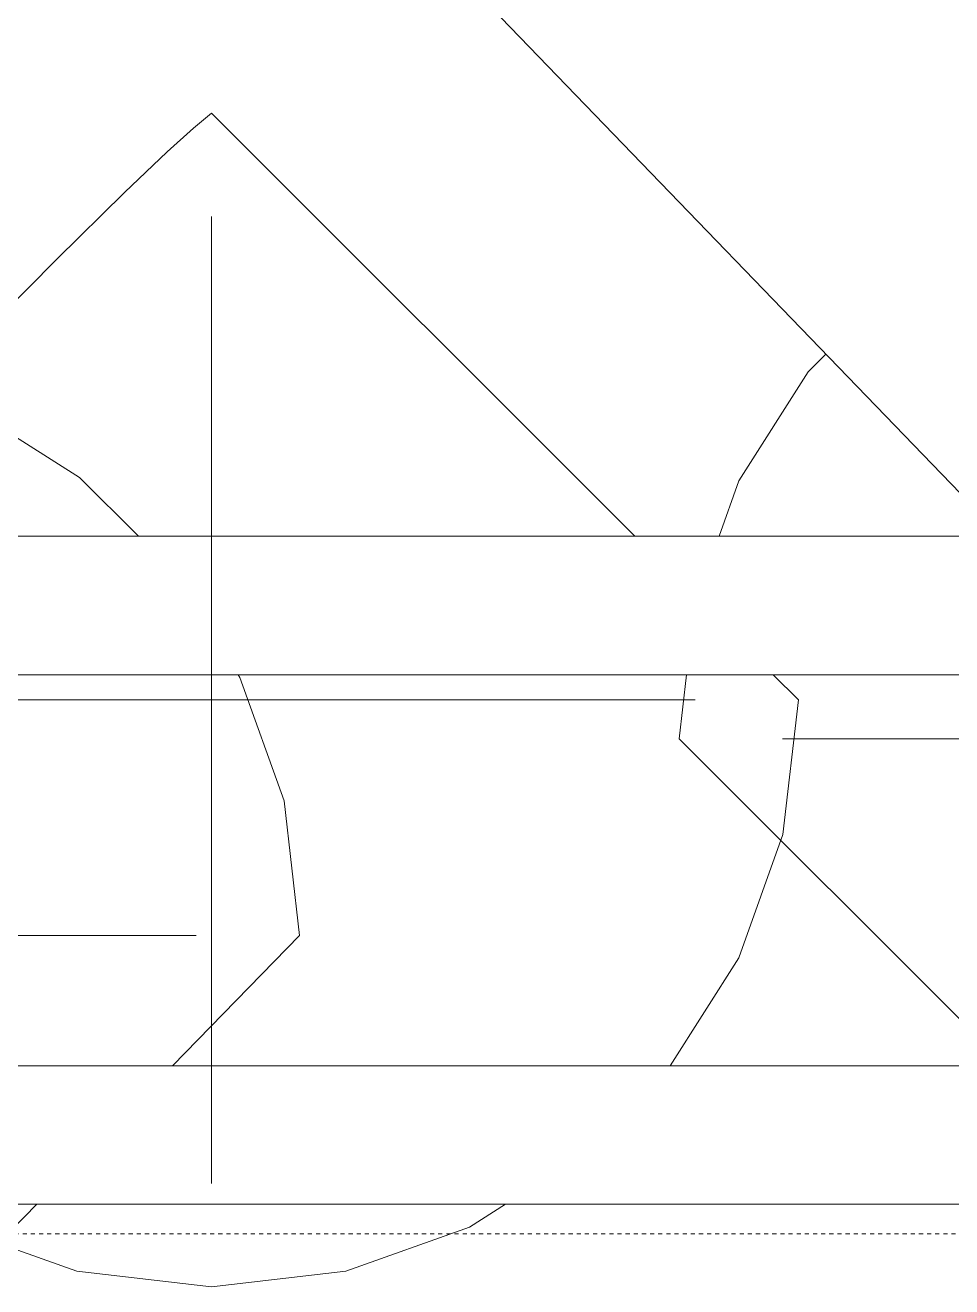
# Model space of a CAD drawing. Header units: inches. Extents: x -4010 to -1814, y 9846 to 12241.
# Drawn here: x -2350.94 to -2322.51, y 11151.8 to 11190.53 of the extents above; entities that cross this region are included whole.
import ezdxf

# ---------------------------------------------------------------- set-up
doc = ezdxf.new("R2010")
doc.units = ezdxf.units.IN
doc.header["$MEASUREMENT"] = 0
doc.linetypes.add('Aligning Line 1_8_', pattern=[0.25, 0.125, -0.125])
for name, color, linetype, lineweight in [('0-1', 7, 'Continuous', 5), ('0-2', 7, 'Continuous', 9), ('A-DETL-GENF-1', 253, 'Continuous', 9), ('A-WALL-1', 7, 'Continuous', 9), ('G-ANNO-SYMB-1', 147, 'Aligning Line 1_8_', 9), ('I-FURN', 30, 'Continuous', 9)]:
    doc.layers.add(name, color=color, linetype=linetype, lineweight=lineweight)

# ---------------------------------------------------------------- blocks, each defined once
blk = doc.blocks.new('Outdoor Table01 - 02ZUTB01_dwg-V3-UNIT PLANS - 1ST FLOOR')
at = {"layer": 'I-FURN'}
blk.add_line((-37.467, 16.263), (-15.637, 38.891), dxfattribs=at)
blk = doc.blocks.new('Outdoor Table01 - Outdoor Table01-V4-UNIT PLANS - 1ST FLOOR')
at = {"extrusion": (0, 0, -1), "zscale": -1, "rotation": 180}
blk.add_blockref('Outdoor Table01 - 02ZUTB01_dwg-V3-UNIT PLANS - 1ST FLOOR', (0, 0), dxfattribs=at)
blk = doc.blocks.new('switchgrass 26764 - switchgrass 26764-2223791-UNIT PLANS - 1ST FLOOR')
at = {"layer": 'A-DETL-GENF-1'}
for p, q in [((-14.053, 11.263), (-13.508, 11.808)), ((-16.181, 7.918), (-14.053, 11.263)), ((-16.789, 6.217), (-16.181, 7.918)), ((-18.013, 0), (-17.786, 1.967)), ((-18.013, 0), (-7.98, -10.033)), ((-11.501, 0), (-12.351, 0)), ((-12.351, 0), (-12.043, 0)), ((-12.043, 0), (-11.232, 0)), ((-10.527, 0), (-11.501, 0)), ((-11.232, 0), (-10.088, 0)), ((-9.507, 0), (-10.527, 0)), ((-10.088, 0), (-8.78, 0)), ((-14.405, 0), (-14.839, 0)), ((-14.839, 0), (-14.458, 0)), ((-14.458, 0), (-13.454, 0)), ((-13.828, 0), (-14.405, 0)), ((-10.265, 0), (-14.289, 0)), ((-14.289, 0), (-13.936, 0)), ((-13.936, 0), (-13.61, 0)), ((-13.378, 0), (-13.828, 0)), ((-13.61, 0), (-13.295, 0)), ((-13.454, 0), (-12.037, 0)), ((-12.844, 0), (-13.378, 0)), ((-13.295, 0), (-12.976, 0)), ((-12.976, 0), (-11.829, 0)), ((-12.667, 0), (-12.957, 0)), ((-12.957, 0), (-12.8, 0)), ((-12.246, 0), (-12.844, 0)), ((-12.8, 0), (-12.372, 0)), ((-10.496, 0), (-12.667, 0)), ((-12.372, 0), (-11.733, 0)), ((-11.603, 0), (-12.246, 0)), ((-12.037, 0), (-10.417, 0)), ((-11.829, 0), (-11.54, 0)), ((-11.654, 0), (-11.799, 0)), ((-11.799, 0), (-10.933, 0)), ((-11.733, 0), (-10.947, 0)), ((-9.048, 0), (-11.654, 0)), ((-10.348, 0), (-11.631, 0)), ((-11.631, 0), (-11.52, 0)), ((-10.933, 0), (-11.603, 0)), ((-11.54, 0), (-10.978, 0)), ((-11.52, 0), (-11.214, 0)), ((-11.214, 0), (-10.758, 0)), ((-10.978, 0), (-10.483, 0)), ((-10.947, 0), (-10.076, 0)), ((-10.758, 0), (-10.197, 0)), ((-7.456, 0), (-10.496, 0)), ((-10.483, 0), (-8.324, 0)), ((-10.417, 0), (-8.805, 0)), ((-9.308, 0), (-10.348, 0)), ((-9.868, 0), (-10.265, 0)), ((-10.206, 0), (-10.221, 0)), ((-10.221, 0), (-10.153, 0)), ((-8.491, 0), (-10.206, 0)), ((-10.197, 0), (-9.575, 0)), ((-10.153, 0), (-9.631, 0)), ((-10.076, 0), (-9.181, 0)), ((-9.488, 0), (-9.868, 0))]:
    blk.add_line(p, q, dxfattribs=at)
blk = doc.blocks.new('switchgrass 26764 - switchgrass 26764-V24-UNIT PLANS - 1ST FLOOR')
at = {"layer": 'A-DETL-GENF-1'}
for p, q in [((-4.127, 17.537), (0, 18.013)), ((0, 18.013), (4.127, 17.537)), ((-7.918, 16.181), (-4.127, 17.537)), ((4.127, 17.537), (7.918, 16.181)), ((-9.022, 15.478), (-7.918, 16.181)), ((0, 14.405), (0, 14.839)), ((0, 14.839), (0, 14.458)), ((0, 14.458), (0, 13.454)), ((0, 13.828), (0, 14.405)), ((0, 10.265), (0, 14.289)), ((0, 14.289), (0, 13.936)), ((0, 13.936), (0, 13.61)), ((0, 13.378), (0, 13.828)), ((0, 13.61), (0, 13.295)), ((0, 13.454), (0, 12.037)), ((0, 12.844), (0, 13.378)), ((0, 13.295), (0, 12.976)), ((0, 12.976), (0, 11.829)), ((0, 12.667), (0, 12.957)), ((0, 12.957), (0, 12.8)), ((0, 12.246), (0, 12.844)), ((0, 12.8), (0, 12.372)), ((0, 10.496), (0, 12.667)), ((0, 12.372), (0, 11.733)), ((0, 11.501), (0, 12.351)), ((0, 12.351), (0, 12.043)), ((0, 11.603), (0, 12.246)), ((0, 12.043), (0, 11.232)), ((0, 12.037), (0, 10.417)), ((0, 11.829), (0, 11.54)), ((0, 11.654), (0, 11.799)), ((0, 11.799), (0, 10.933)), ((0, 11.733), (0, 10.947)), ((0, 9.048), (0, 11.654)), ((0, 10.348), (0, 11.631)), ((0, 11.631), (0, 11.52)), ((0, 10.933), (0, 11.603)), ((0, 11.54), (0, 10.978)), ((0, 11.52), (0, 11.214)), ((0, 10.527), (0, 11.501)), ((0, 11.232), (0, 10.088)), ((-16.181, 7.918), (-14.075, 11.228)), ((0, 11.214), (0, 10.758)), ((0, 10.978), (0, 10.483)), ((0, 10.947), (0, 10.076)), ((0, 10.758), (0, 10.197)), ((0, 9.507), (0, 10.527)), ((0, 7.456), (0, 10.496)), ((0, 10.483), (0, 8.324)), ((0, 10.417), (0, 8.805)), ((0, 9.308), (0, 10.348)), ((0, 9.868), (0, 10.265)), ((0, 10.206), (0, 10.221)), ((0, 10.221), (0, 10.153)), ((0, 8.491), (0, 10.206)), ((0, 10.197), (0, 9.575)), ((0, 10.153), (0, 9.631)), ((0, 10.088), (0, 8.78)), ((0, 10.076), (0, 9.181)), ((0, 9.488), (0, 9.868)), ((0, 9.631), (0, 9.193)), ((0, 9.575), (0, 8.936)), ((0, 8.519), (0, 9.507)), ((0, 8.414), (0, 9.488)), ((0, 8.493), (0, 9.308)), ((0, 9.193), (0, 9.145)), ((0, 9.181), (0, 8.324)), ((0, 9.145), (0, 8.98)), ((0, 8.324), (0, 9.048)), ((0, 8.98), (0, 8.084)), ((0, 8.936), (0, 8.324)), ((0, 8.805), (0, 7.41)), ((0, 8.78), (0, 7.479)), ((0, 7.639), (0, 8.519)), ((0, 7.888), (0, 8.493)), ((0, 7.298), (0, 8.491)), ((0, 8.185), (0, 8.469)), ((0, 8.469), (0, 8.464)), ((0, 8.464), (0, 6.519)), ((0, 8.324), (0, 8.414)), ((0, 8.324), (0, 7.166)), ((0, 5.443), (0, 8.185)), ((-17.537, 4.127), (-16.181, 7.918)), ((0, 8.084), (0, 7.456)), ((0, 7.476), (0, 7.888)), ((0, 6.947), (0, 7.639)), ((0, 4.415), (0, 7.6)), ((0, 7.6), (0, 7.525)), ((0, 7.525), (0, 7.312)), ((0, 7.479), (0, 6.354)), ((0, 7.166), (0, 7.476)), ((0, 7.41), (0, 6.442)), ((0, 7.312), (0, 6.981)), ((0, 6.531), (0, 7.298)), ((0, 6.981), (0, 6.55)), ((0, 6.519), (0, 6.947)), ((0, 6.55), (0, 6.038)), ((0, 6.098), (0, 6.531)), ((0, 6.442), (0, 4.415)), ((0, 6.354), (0, 5.574)), ((0, 5.858), (0, 6.098)), ((0, 6.038), (0, 5.465)), ((0, 5.764), (0, 5.863)), ((0, 5.863), (0, 5.858)), ((0, 5.639), (0, 5.764)), ((0, 5.217), (0, 5.639)), ((0, 5.574), (0, 4.37)), ((0, 5.465), (0, 4.85)), ((0, 5.284), (0, 5.443)), ((0, 4.831), (0, 5.284)), ((0, 5.093), (0, 5.217)), ((0, 4.995), (0, 5.093)), ((0, 5.002), (0, 5.012)), ((0, 5.012), (0, 5)), ((0, 4.97), (0, 5.002)), ((0, 5), (0, 4.995)), ((0, 4.907), (0, 4.97)), ((0, 4.807), (0, 4.907)), ((0, 4.85), (0, 4.831)), ((0, 4.66), (0, 4.807)), ((0, -0.772), (0, 4.66)), ((0, 4.37), (0, 3.547)), ((-18.013, 0), (-17.537, 4.127)), ((0, 3.547), (0, 2.873)), ((0, 2.873), (0, 2.332)), ((0, 2.332), (0, 1.901)), ((0, 1.901), (0, 1.086)), ((0, 1.086), (0, 0.615)), ((0, 0.654), (0, 0.666)), ((0, 0.666), (0, 0.666)), ((0, 0.666), (0, 0.651)), ((0, 0.631), (0, 0.654)), ((0, 0.651), (0, 0.362)), ((0, 0.598), (0, 0.631)), ((0, 0.615), (0, 0.354)), ((0, 0.556), (0, 0.598)), ((0, 0.507), (0, 0.556)), ((0, 0.354), (0, 0.507)), ((-11.501, 0), (-12.351, 0)), ((-12.351, 0), (-12.043, 0)), ((-12.043, 0), (-11.232, 0)), ((-10.527, 0), (-11.501, 0)), ((-11.232, 0), (-10.088, 0)), ((-9.507, 0), (-10.527, 0)), ((-10.088, 0), (-8.78, 0)), ((-8.519, 0), (-9.507, 0)), ((-8.78, 0), (-7.479, 0)), ((-7.639, 0), (-8.519, 0)), ((-8.464, 0), (-6.519, 0)), ((-6.947, 0), (-7.639, 0)), ((-7.479, 0), (-6.354, 0)), ((-6.519, 0), (-6.947, 0)), ((-6.354, 0), (-5.574, 0)), ((-5.574, 0), (-4.37, 0)), ((-4.37, 0), (-3.547, 0)), ((-3.547, 0), (-2.873, 0)), ((-0.654, 0), (-0.666, 0)), ((-0.666, 0), (-0.666, 0)), ((-0.666, 0), (-0.651, 0)), ((-0.631, 0), (-0.654, 0)), ((-0.651, 0), (-0.362, 0)), ((-0.598, 0), (-0.631, 0)), ((-0.556, 0), (-0.598, 0)), ((-0.507, 0), (-0.556, 0)), ((-0.354, 0), (-0.507, 0)), ((1.375, 0), (-0.362, 0)), ((0, -1.375), (0, 0.362)), ((-18.013, 0), (-17.241, -0.772)), ((-14.405, 0), (-14.839, 0)), ((-14.839, 0), (-14.458, 0)), ((-14.458, 0), (-13.454, 0)), ((-13.828, 0), (-14.405, 0)), ((-10.265, 0), (-14.289, 0)), ((-14.289, 0), (-13.936, 0)), ((-13.936, 0), (-13.61, 0)), ((-13.378, 0), (-13.828, 0)), ((-13.61, 0), (-13.295, 0)), ((-13.454, 0), (-12.037, 0)), ((-12.844, 0), (-13.378, 0)), ((-13.295, 0), (-12.976, 0)), ((-12.976, 0), (-11.829, 0)), ((-12.667, 0), (-12.957, 0)), ((-12.957, 0), (-12.8, 0)), ((-12.246, 0), (-12.844, 0)), ((-12.8, 0), (-12.372, 0)), ((-10.496, 0), (-12.667, 0)), ((-12.372, 0), (-11.733, 0)), ((-11.603, 0), (-12.246, 0)), ((-12.037, 0), (-10.417, 0)), ((-11.829, 0), (-11.54, 0)), ((-11.654, 0), (-11.799, 0)), ((-11.799, 0), (-10.933, 0)), ((-11.733, 0), (-10.947, 0)), ((-9.048, 0), (-11.654, 0)), ((-10.348, 0), (-11.631, 0)), ((-11.631, 0), (-11.52, 0)), ((-10.933, 0), (-11.603, 0)), ((-11.54, 0), (-10.978, 0)), ((-11.52, 0), (-11.214, 0)), ((-11.214, 0), (-10.758, 0)), ((-10.978, 0), (-10.483, 0)), ((-10.947, 0), (-10.076, 0)), ((-10.758, 0), (-10.197, 0)), ((-7.456, 0), (-10.496, 0)), ((-10.483, 0), (-8.324, 0)), ((-10.417, 0), (-8.805, 0)), ((-9.308, 0), (-10.348, 0)), ((-9.868, 0), (-10.265, 0)), ((-10.206, 0), (-10.221, 0)), ((-10.221, 0), (-10.153, 0)), ((-8.491, 0), (-10.206, 0)), ((-10.197, 0), (-9.575, 0)), ((-10.153, 0), (-9.631, 0)), ((-10.076, 0), (-9.181, 0)), ((-9.488, 0), (-9.868, 0)), ((-9.631, 0), (-9.193, 0)), ((-9.575, 0), (-8.936, 0)), ((-8.414, 0), (-9.488, 0)), ((-8.493, 0), (-9.308, 0)), ((-9.193, 0), (-9.145, 0)), ((-9.181, 0), (-8.324, 0)), ((-9.145, 0), (-8.98, 0)), ((-8.324, 0), (-9.048, 0)), ((-8.98, 0), (-8.084, 0)), ((-8.936, 0), (-8.324, 0)), ((-8.805, 0), (-7.41, 0)), ((-7.888, 0), (-8.493, 0)), ((-7.298, 0), (-8.491, 0)), ((-8.185, 0), (-8.469, 0)), ((-8.469, 0), (-8.464, 0)), ((-8.324, 0), (-8.414, 0)), ((-8.324, 0), (-7.166, 0)), ((-5.443, 0), (-8.185, 0)), ((-8.084, 0), (-7.456, 0)), ((-7.476, 0), (-7.888, 0)), ((-4.415, 0), (-7.6, 0)), ((-7.6, 0), (-7.525, 0)), ((-7.525, 0), (-7.312, 0)), ((-7.166, 0), (-7.476, 0)), ((-7.41, 0), (-6.442, 0)), ((-7.312, 0), (-6.981, 0)), ((-6.531, 0), (-7.298, 0)), ((-6.981, 0), (-6.55, 0)), ((-6.55, 0), (-6.038, 0)), ((-6.098, 0), (-6.531, 0)), ((-6.442, 0), (-4.415, 0)), ((-5.858, 0), (-6.098, 0)), ((-6.038, 0), (-5.465, 0)), ((-5.764, 0), (-5.863, 0)), ((-5.863, 0), (-5.858, 0)), ((-5.639, 0), (-5.764, 0)), ((-5.217, 0), (-5.639, 0)), ((-5.465, 0), (-4.85, 0)), ((-5.284, 0), (-5.443, 0)), ((-4.831, 0), (-5.284, 0)), ((-5.093, 0), (-5.217, 0)), ((-4.995, 0), (-5.093, 0)), ((-5.002, 0), (-5.012, 0)), ((-5.012, 0), (-5, 0)), ((-4.97, 0), (-5.002, 0)), ((-5, 0), (-4.995, 0)), ((-4.907, 0), (-4.97, 0)), ((-4.807, 0), (-4.907, 0)), ((-4.85, 0), (-4.831, 0)), ((-4.66, 0), (-4.807, 0)), ((3.367, 0), (-4.66, 0)), ((-2.873, 0), (-2.332, 0)), ((-2.332, 0), (-1.901, 0)), ((-1.901, 0), (-1.086, 0)), ((-1.086, 0), (-0.615, 0)), ((-0.615, 0), (-0.354, 0)), ((1.375, 0), (1.427, 0)), ((1.427, 0), (1.494, 0)), ((1.494, 0), (1.57, 0)), ((1.57, 0), (1.648, 0)), ((1.648, 0), (1.718, 0)), ((1.718, 0), (1.775, 0)), ((1.775, 0), (1.81, 0)), ((1.81, 0), (3.113, 0)), ((3.113, 0), (3.692, 0)), ((3.547, 0), (3.257, 0)), ((3.257, 0), (3.547, 0)), ((3.484, 0), (3.367, 0)), ((3.564, 0), (3.484, 0)), ((4.883, 0), (3.547, 0)), ((3.547, 0), (3.606, 0)), ((3.615, 0), (3.564, 0)), ((3.606, 0), (3.694, 0)), ((3.641, 0), (3.615, 0)), ((3.937, 0), (3.641, 0)), ((3.692, 0), (5.574, 0)), ((3.694, 0), (3.799, 0)), ((3.799, 0), (3.907, 0)), ((3.907, 0), (4.006, 0)), ((4.524, 0), (3.937, 0)), ((4.006, 0), (4.083, 0)), ((4.083, 0), (4.126, 0)), ((4.126, 0), (4.345, 0)), ((4.309, 0), (4.282, 0)), ((4.282, 0), (4.335, 0)), ((4.737, 0), (4.309, 0)), ((4.335, 0), (4.886, 0)), ((4.345, 0), (4.936, 0)), ((5.517, 0), (4.524, 0)), ((5.51, 0), (4.737, 0)), ((4.995, 0), (4.883, 0)), ((4.886, 0), (4.995, 0)), ((4.936, 0), (5.803, 0)), ((7.89, 0), (5.429, 0)), ((5.429, 0), (6.539, 0)), ((5.574, 0), (5.51, 0)), ((7.014, 0), (5.517, 0)), ((0, -1.375), (0, -1.427)), ((0, -1.427), (0, -1.494)), ((0, -1.494), (0, -1.57)), ((0, -1.57), (0, -1.648)), ((0, -1.648), (0, -1.718)), ((0, -1.718), (0, -1.775)), ((0, -1.775), (0, -1.81)), ((0, -1.81), (0, -3.113)), ((0, -3.113), (0, -3.692)), ((0, -3.547), (0, -3.257)), ((0, -3.257), (0, -3.547)), ((0, -4.883), (0, -3.547)), ((0, -3.547), (0, -3.606)), ((0, -3.606), (0, -3.694)), ((0, -3.937), (0, -3.667)), ((0, -3.692), (0, -5.574)), ((0, -3.694), (0, -3.799)), ((0, -3.799), (0, -3.907)), ((0, -3.907), (0, -4.006)), ((0, -4.524), (0, -3.937)), ((0, -4.006), (0, -4.083)), ((0, -4.083), (0, -4.126)), ((0, -4.126), (0, -4.345)), ((0, -4.309), (0, -4.282)), ((0, -4.282), (0, -4.335)), ((0, -4.737), (0, -4.309)), ((0, -4.335), (0, -4.886)), ((0, -4.345), (0, -4.936)), ((0, -5.517), (0, -4.524)), ((-12.991, -5.022), (0, -18.013)), ((0, -5.51), (0, -4.737)), ((0, -4.995), (0, -4.883)), ((0, -4.886), (0, -4.995)), ((0, -4.936), (0, -5.803)), ((0, -7.89), (0, -5.429)), ((0, -5.429), (0, -6.539)), ((0, -5.574), (0, -5.51)), ((0, -7.014), (0, -5.517)), ((0, -5.803), (0, -6.846)), ((0, -6.442), (0, -6.153)), ((0, -6.153), (0, -7.532)), ((0, -7.021), (0, -6.442)), ((0, -6.539), (0, -7.573)), ((0, -6.846), (0, -7.969)), ((0, -10.28), (0, -7.014)), ((0, -7.136), (0, -7.021)), ((0, -7.461), (0, -7.136)), ((0, -7.807), (0, -7.228)), ((0, -7.228), (0, -7.535)), ((0, -8.759), (0, -7.456)), ((0, -7.456), (0, -11.943)), ((0, -7.967), (0, -7.461)), ((0, -7.532), (0, -9.787)), ((0, -7.535), (0, -8.377)), ((0, -7.573), (0, -8.568)), ((0, -9.627), (0, -7.807)), ((0, -8.759), (0, -7.89)), ((0, -8.625), (0, -7.967)), ((0, -7.969), (0, -9.073)), ((0, -8.571), (0, -8.179)), ((0, -8.179), (0, -9.048)), ((0, -8.374), (0, -8.37)), ((0, -8.37), (0, -8.667)), ((0, -8.547), (0, -8.374)), ((0, -8.377), (0, -10.254)), ((0, -8.821), (0, -8.547)), ((0, -8.568), (0, -9.561)), ((0, -9.065), (0, -8.571)), ((0, -10.28), (0, -8.625)), ((0, -8.667), (0, -9.171)), ((0, -10.93), (0, -8.759)), ((0, -8.805), (0, -8.759)), ((0, -8.858), (0, -8.805)), ((0, -9.158), (0, -8.821)), ((0, -8.912), (0, -8.858)), ((0, -9.559), (0, -8.903)), ((0, -8.903), (0, -9.627)), ((0, -8.964), (0, -8.912)), ((0, -9.007), (0, -8.964)), ((0, -9.037), (0, -9.007)), ((0, -9.048), (0, -9.037)), ((0, -10.197), (0, -9.065)), ((0, -9.073), (0, -10.061)), ((0, -9.516), (0, -9.158)), ((0, -9.171), (0, -10.978)), ((0, -11.075), (0, -9.338)), ((0, -9.338), (0, -9.366)), ((0, -9.366), (0, -10.422)), ((0, -9.856), (0, -9.516)), ((0, -10.121), (0, -9.559)), ((0, -9.561), (0, -10.586)), ((0, -12.957), (0, -9.772)), ((0, -9.772), (0, -9.832)), ((0, -9.787), (0, -10.793)), ((0, -9.832), (0, -11.109)), ((0, -10.139), (0, -9.856)), ((0, -10.061), (0, -10.351)), ((0, -10.617), (0, -10.121)), ((0, -10.323), (0, -10.139)), ((0, -11.254), (0, -10.197)), ((0, -10.254), (0, -10.583)), ((0, -11.22), (0, -10.28)), ((0, -10.493), (0, -10.28)), ((0, -10.681), (0, -10.323)), ((0, -10.351), (0, -10.604)), ((0, -10.422), (0, -10.681)), ((7.82, -10.426), (4.741, -13.527)), ((0, -10.583), (0, -10.493)), ((0, -10.586), (0, -11.68)), ((0, -10.604), (0, -11.257)), ((0, -11.53), (0, -10.617)), ((0, -10.785), (0, -10.641)), ((0, -10.641), (0, -11.262)), ((0, -11.402), (0, -10.785)), ((0, -10.793), (0, -11.806)), ((0, -10.981), (0, -10.93)), ((0, -10.978), (0, -11.364)), ((0, -11.33), (0, -10.981)), ((0, -13.391), (0, -11.075)), ((0, -12.665), (0, -11.079)), ((0, -11.079), (0, -12.957)), ((0, -11.109), (0, -11.364)), ((0, -11.364), (0, -11.22)), ((0, -11.654), (0, -11.254)), ((0, -11.257), (0, -12.146)), ((0, -11.262), (0, -11.811)), ((0, -11.364), (0, -11.33)), ((0, -12.047), (0, -11.402)), ((0, -12.002), (0, -11.53)), ((0, -11.683), (0, -11.654)), ((0, -11.68), (0, -12.879)), ((0, -11.724), (0, -11.683)), ((0, -11.773), (0, -11.724)), ((0, -11.824), (0, -11.773)), ((0, -11.806), (0, -12.891)), ((0, -11.811), (0, -12.286)), ((0, -11.873), (0, -11.824)), ((0, -11.914), (0, -11.873)), ((0, -11.943), (0, -11.914)), ((0, -13.681), (0, -11.943)), ((0, -11.943), (0, -12.665)), ((0, -12.523), (0, -12.002)), ((0, -13.91), (0, -12.047)), ((0, -12.146), (0, -13.989)), ((0, -12.286), (0, -12.683)), ((0, -12.545), (0, -12.523)), ((0, -12.874), (0, -12.545)), ((0, -12.683), (0, -13.001)), ((0, -12.879), (0, -12.874)), ((0, -12.891), (0, -14.115)), ((0, -13.001), (0, -13.238)), ((0, -13.238), (0, -13.391)), ((4.741, -13.527), (2.673, -15.572)), ((0, -13.75), (0, -13.681)), ((0, -13.83), (0, -13.75)), ((0, -13.912), (0, -13.83)), ((0, -14.423), (0, -13.91)), ((0, -13.99), (0, -13.912)), ((0, -13.989), (0, -14.619)), ((0, -14.054), (0, -13.99)), ((0, -14.099), (0, -14.054)), ((0, -14.115), (0, -14.099)), ((0, -14.839), (0, -14.423)), ((0, -14.619), (0, -14.839)), ((2.673, -15.572), (1.361, -16.826)), ((1.361, -16.826), (0.554, -17.551)), ((0.554, -17.551), (0, -18.013))]:
    blk.add_line(p, q, dxfattribs=at)
blk = doc.blocks.new('switchgrass 26764 - switchgrass 26764-V26-UNIT PLANS - 1ST FLOOR')
at = {"layer": 'A-DETL-GENF-1'}
for p, q in [((7.918, 16.181), (11.263, 14.053)), ((11.263, 14.053), (13.066, 12.25)), ((16.128, 8), (16.181, 7.918)), ((16.181, 7.918), (17.537, 4.127)), ((17.537, 4.127), (18.013, 0)), ((10.28, 0), (7.014, 0)), ((7.456, 0), (11.943, 0)), ((7.532, 0), (9.787, 0)), ((9.627, 0), (7.807, 0)), ((8.377, 0), (10.254, 0)), ((10.28, 0), (8.625, 0)), ((10.93, 0), (8.759, 0)), ((8.903, 0), (9.627, 0)), ((10.197, 0), (9.065, 0)), ((9.073, 0), (10.061, 0)), ((9.171, 0), (10.978, 0)), ((11.075, 0), (9.338, 0)), ((9.366, 0), (10.422, 0)), ((9.856, 0), (9.516, 0)), ((10.121, 0), (9.559, 0)), ((9.561, 0), (10.586, 0)), ((12.957, 0), (9.772, 0)), ((9.772, 0), (9.832, 0)), ((9.787, 0), (10.793, 0)), ((9.832, 0), (11.109, 0)), ((10.139, 0), (9.856, 0)), ((10.061, 0), (10.351, 0)), ((10.617, 0), (10.121, 0)), ((10.323, 0), (10.139, 0)), ((11.254, 0), (10.197, 0)), ((10.254, 0), (10.583, 0)), ((11.22, 0), (10.28, 0)), ((10.493, 0), (10.28, 0)), ((10.681, 0), (10.323, 0)), ((10.351, 0), (10.604, 0)), ((10.422, 0), (10.681, 0)), ((10.583, 0), (10.493, 0)), ((10.586, 0), (11.68, 0)), ((10.604, 0), (11.257, 0)), ((11.53, 0), (10.617, 0)), ((10.785, 0), (10.641, 0)), ((10.641, 0), (11.262, 0)), ((11.402, 0), (10.785, 0)), ((10.793, 0), (11.806, 0)), ((10.981, 0), (10.93, 0)), ((10.978, 0), (11.364, 0)), ((11.33, 0), (10.981, 0)), ((13.391, 0), (11.075, 0)), ((12.665, 0), (11.079, 0)), ((11.079, 0), (12.957, 0)), ((11.109, 0), (11.364, 0)), ((11.364, 0), (11.22, 0)), ((11.654, 0), (11.254, 0)), ((11.257, 0), (12.146, 0)), ((11.262, 0), (11.811, 0)), ((11.364, 0), (11.33, 0)), ((12.047, 0), (11.402, 0)), ((12.002, 0), (11.53, 0)), ((11.683, 0), (11.654, 0)), ((11.68, 0), (12.879, 0)), ((11.724, 0), (11.683, 0)), ((11.773, 0), (11.724, 0)), ((11.824, 0), (11.773, 0)), ((11.806, 0), (12.891, 0)), ((11.811, 0), (12.286, 0)), ((11.873, 0), (11.824, 0)), ((11.914, 0), (11.873, 0)), ((11.943, 0), (11.914, 0)), ((13.681, 0), (11.943, 0)), ((11.943, 0), (12.665, 0)), ((12.523, 0), (12.002, 0)), ((13.91, 0), (12.047, 0)), ((12.146, 0), (13.989, 0)), ((12.286, 0), (12.683, 0)), ((12.545, 0), (12.523, 0)), ((12.874, 0), (12.545, 0)), ((12.683, 0), (13.001, 0)), ((12.879, 0), (12.874, 0)), ((12.891, 0), (14.115, 0)), ((13.001, 0), (13.238, 0)), ((13.238, 0), (13.391, 0)), ((13.75, 0), (13.681, 0)), ((13.83, 0), (13.75, 0)), ((13.912, 0), (13.83, 0)), ((14.423, 0), (13.91, 0)), ((13.99, 0), (13.912, 0)), ((13.989, 0), (14.619, 0)), ((14.054, 0), (13.99, 0)), ((14.099, 0), (14.054, 0)), ((14.115, 0), (14.099, 0)), ((18.013, 0), (14.114, -4)), ((14.839, 0), (14.423, 0)), ((14.619, 0), (14.839, 0)), ((9.955, -8.25), (7.82, -10.426))]:
    blk.add_line(p, q, dxfattribs=at)
blk = doc.blocks.new('CTR - 1st Phase - Shell_rvt-1-UNIT PLANS - 1ST FLOOR')
at = {"layer": 'A-WALL-1'}
for p, q in [((-2358.874, 11174.839), (-2275.124, 11174.839)), ((-2279.374, 11170.589), (-2363.124, 11170.589)), ((-2375.124, 11158.589), (-2279.374, 11158.589)), ((-2275.124, 11154.339), (-2379.374, 11154.339))]:
    blk.add_line(p, q, dxfattribs=at)
at = {"layer": '0-2'}
for name, p in [('Outdoor Table01 - Outdoor Table01-V4-UNIT PLANS - 1ST FLOOR', (-2305.966, 11214.377)), ('switchgrass 26764 - switchgrass 26764-2223791-UNIT PLANS - 1ST FLOOR', (-2312.865, 11168.623)), ('switchgrass 26764 - switchgrass 26764-V26-UNIT PLANS - 1ST FLOOR', (-2360.538, 11162.589))]:
    blk.add_blockref(name, p, dxfattribs=at)
at = {"layer": '0-2', "rotation": 180}
blk.add_blockref('switchgrass 26764 - switchgrass 26764-V24-UNIT PLANS - 1ST FLOOR', (-2345.229, 11169.818), dxfattribs=at)
blk = doc.blocks.new('CTR - 1st Phase - Common Walls_rvt-1-UNIT PLANS - 1ST FLOOR')
at = {"layer": 'G-ANNO-SYMB-1'}
blk.add_line((-1871.645, 11153.426), (-4009.555, 11153.426), dxfattribs=at)

msp = doc.modelspace()

# ---------------------------------------------------------------- block references
at = {"layer": '0-1'}
msp.add_blockref('CTR - 1st Phase - Shell_rvt-1-UNIT PLANS - 1ST FLOOR', (0, 0), dxfattribs=at)

# ---------------------------------------------------------------- next in the draw order: block references
msp.add_blockref('CTR - 1st Phase - Common Walls_rvt-1-UNIT PLANS - 1ST FLOOR', (0, 0), dxfattribs=at)

doc.saveas('drawing.dxf')
